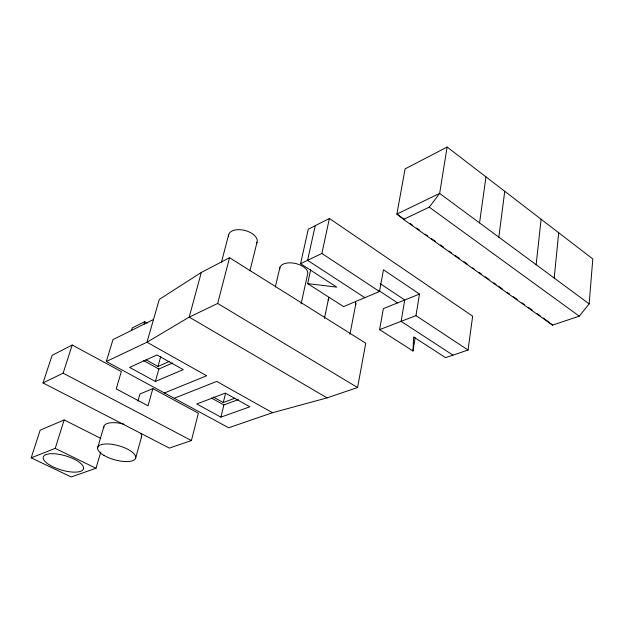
<?xml version="1.0" encoding="UTF-8"?>
<svg xmlns="http://www.w3.org/2000/svg" width="624" height="624" viewBox="0 0 624 624"><rect width="100%" height="100%" fill="white"/><g stroke="black" fill="none" stroke-linecap="round" stroke-linejoin="round"><path stroke-width="0.94" d="M379.595 329.636L415.966 315.627L419.492 294.06L383.37 308.623L379.595 329.636L412.987 351.008L413.626 336.952L445.583 357.653L468.039 350.033L472.657 316.181L329.394 218.47L308.279 229.226L300.565 263.687L336.749 287.134L307.663 283.608L310.697 269.677M589.142 303.865L592.8 258.952L447.135 147.046L405.077 168.893L396.895 214.063L403.533 219.398L552.56 325.135L579.244 316.157L589.142 303.865L439.639 193.424L396.895 214.063L404.773 219.656M554.19 278.039L558.691 232.744M536.141 264.709L541.094 219.227M498.833 237.151L504.738 191.303M479.552 222.901L485.963 176.873M412.987 351.008L415.132 337.74M447.135 147.046L439.639 193.424L429.257 207.168L403.533 219.398M307.663 283.608L343.59 306.595L379.486 291.517L383.464 269.779L419.492 294.06M357.568 387.527L365.758 343.216L229.538 257.704L201.31 272.446L159.292 299.403L146.968 342.233L106.314 361.514L228.657 427.76L272.493 412.721L327.07 397.878L357.568 387.527L217.675 303.459L189.197 317.125L146.968 342.233L206.661 375.757L164.408 392.972M349.939 334.292L355.844 303.716M324.449 318.396L328.575 298.436M300.565 263.687L321.883 253.461L329.394 218.47M301.119 303.818L307.507 274.677A14.305 7.66 12.5 0 0 294.676 263.305A14.305 7.66 12.5 0 0 279.724 269.342M315.221 225.693L307.577 260.325L364.837 297.671M275.332 287.024L279.926 267.345M220.904 417.144L249.857 406.793L225.319 393.097L196.747 403.985L220.904 417.144L223.891 404.914L238.329 399.586M213.299 397.012L223.291 402.542L225.568 393.26M249.912 270.886L257.033 242.143M152.849 388.596L148.052 405.795L116.212 388.885L121.337 371.561L72.197 345.002L52.112 355.352L43.009 382.933L169.369 448.102L191.412 440.544L198.385 413.205L152.849 388.596L139.932 393.994L137.904 401.146M217.675 303.459L229.538 257.704M221.419 262.322L228.696 234.601M201.31 272.446L189.197 317.125L327.07 397.878M135.697 457.876L141.578 436.73M146.071 359.853L157.973 366.436L160.766 356.452M155.384 381.451L183.238 369.619L156.983 354.97L129.597 367.411L155.384 381.451L158.847 369.026L172.747 362.95M143.887 324.472L144.698 321.688L147.178 323.099M100.854 438.415L64.186 419.944L40.178 430.154L31.2 457.829L71.159 476.954L95.987 468.281L100.792 451.94M97.594 447.868L103.826 426.808M131.477 330.65L132.304 327.873L144.698 321.688M106.314 361.514L112.975 339.612L153.52 319.472M31.2 457.829L55.224 448.383L64.186 419.944M43.009 382.933L63.118 373.168L72.197 345.002M157.973 366.436L169.229 361.475M174.213 398.276L216.723 381.404L272.493 412.721M223.291 402.542L234.983 398.19M55.224 448.383L95.987 468.281M63.118 373.168L191.412 440.544M143.489 360.555L158.847 369.026M211.481 398.073L223.891 404.914M452.969 355.15L401.131 321.337L404.765 299.996L380.063 283.569M321.883 253.461L379.486 291.517M415.966 315.627L468.039 350.033M378.846 290.558L397.543 302.913M410.288 223.571L412.651 225.248M416.59 228.049L419.741 230.287M425.256 234.203L427.619 235.88M431.558 238.672L435.505 241.472M440.263 244.85L443.438 247.104M448.999 251.051L451.378 252.743M455.348 255.567L459.28 258.352M463.991 261.698L467.134 263.929M472.633 267.829L474.201 268.944M478.92 272.29L481.276 273.967M485.199 276.752L489.13 279.544M493.826 282.875L496.158 284.528M498.49 286.19L502.375 288.943M507.039 292.258L509.379 293.912M513.302 296.704L517.241 299.497M521.968 302.858L524.332 304.535M528.271 307.328L532.217 310.128M536.944 313.482L540.095 315.721M543.247 317.959L544.822 319.075M429.257 207.168L579.244 316.157M545.524 319.628L552.56 325.135M103.865 427.838A19.531 7.574 15.7 0 1 123.981 424.156M140.72 433.493A19.531 7.574 15.7 0 1 141.211 437.658M328.247 300.3A13.993 7.254 10.9 0 1 329.308 297.313M355.306 301.735A13.993 7.254 10.9 0 1 355.438 305.573M228.634 236.746A14.664 8.089 14.3 0 1 244.538 230.365A14.664 8.089 14.3 0 1 256.402 243.422M50.513 465.527A20.959 7.379 16.4 0 0 83.327 469.248A20.959 7.379 16.4 0 0 56.339 453.944A20.959 7.379 16.4 0 0 50.513 465.527M103.919 455.364A19.718 7.316 15.6 0 0 135.346 458.765A19.718 7.316 15.6 0 0 110.721 444.171A19.718 7.316 15.6 0 0 103.919 455.364"/></g></svg>
